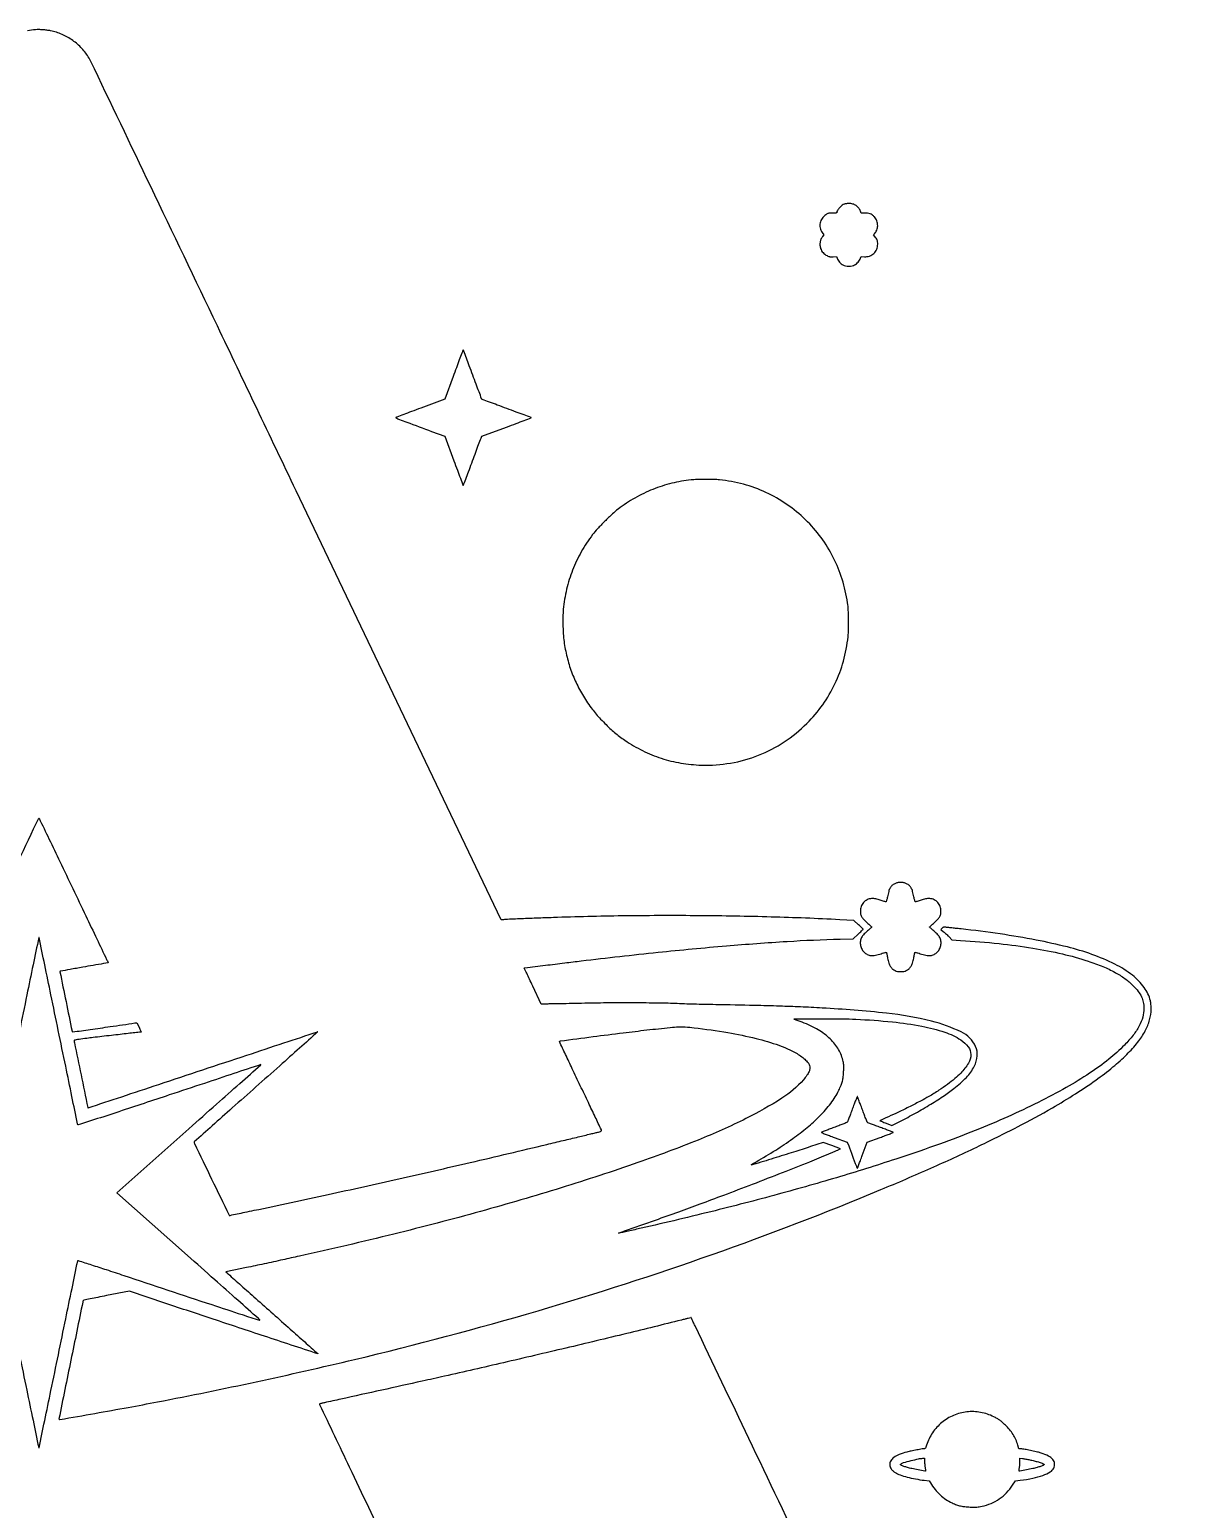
# Model space of a CAD drawing. Extents: x 413 to 4984, y 233 to 5390.
# Drawn here: x 2665 to 4984, y 2425 to 5390 of the extents above; entities that cross this region are included whole.
import ezdxf

# ---------------------------------------------------------------- set-up
doc = ezdxf.new("R2010")
doc.units = 0

msp = doc.modelspace()

# ---------------------------------------------------------------- linework, layer by layer
for points in [[(1721.223172, 3529.563248, -0.000001), (1574.378394, 3222.412036, -0.079309)], [(4736.784311, 1247.335053, 0.000001), (4628.953259, 1473.155324, 0.00002), (4509.429456, 1723.434946, 0.000012), (4368.016398, 2019.5, -0.000011), (4226.503113, 2315.772686, -0.000018), (4106.649516, 2566.735938, -0.000001), (3998.953691, 2792.264239, -0.002423), (3995.423505, 2799.75, 0.002982), (3993.749708, 2803.289016, 0.004948), (3992.29085, 2806.251093, 0.000988), (3990.987453, 2808.820123, 0.375407), (3990.807996, 2808.89202, -0.022591), (3990.556449, 2808.8164, -0.000024), (3985.009224, 2807.418831, -0.000233), (3978.806603, 2805.85953, -0.000143), (3971.5, 2804.02854, -0.001792), (3861.899812, 2777.013866, -0.001305), (3739.851648, 2747.731796, -0.001285), (3614.921754, 2718.441854, -0.001514), (3496.5, 2691.376075, -0.000992), (3452.370047, 2681.522451, -0.000184), (3371.090871, 2663.574427, -0.000147), (3289.156065, 2645.538444, -0.001621), (3256.3013, 2638.427999, 0.005332), (3253.072062, 2637.704, 0.00708), (3250.152286, 2636.972817, 0.0052), (3247.729971, 2636.302583, 0.068416), (3246.881556, 2635.926797, 0.382209), (3246.56046, 2634.839167, 0.000015), (3306.015717, 2509.561271, 0.000467), (3382.762642, 2348.249412, 0.000131), (3502.984069, 2096.336075, 0.000046), (3602.202556, 1888.621899, 0.000074)], [(2575.223932, 5317.225058, 0.000002), (2428.859032, 5010.88125, 0.000029), (2266.462482, 4670.929566, 0.000018), (2074.504687, 4269, -0.000041), (1882.795368, 3867.63915, -0.000068)], [(2239.522283, 3315.451919, 0.000001), (2379.379227, 3191.107768, 0.000019), (2514.324444, 3071.140185, 0.006324)], [(2520.895914, 3469.671556, -0.000014), (2601.615432, 3638.437595, -0.000002), (2683.523933, 3809.675778, -0.287008), (2684.029107, 3809.996481, -0.290035), (2684.340473, 3809.802167, -0.00001), (2704.200336, 3768.506779, -0.000477), (2726.073433, 3722.911427, -0.000287), (2751.95412, 3668.75, 0.000029), (2777.92068, 3614.33667, 0.000046), (2800.08135, 3567.916477, 0.000007), (2819.736315, 3526.75628, 0.002856), (2821.150439, 3523.838006), (2822.950853, 3520.176012), (2813.725427, 3518.563628, 0.000277), (2771.885353, 3511.227124, 0.001111), (2746.314127, 3506.670119, 0.000162), (2727.263948, 3503.22514, 0.152713), (2726.482869, 3502.816202, 0.251549), (2726.202978, 3501.886844, 0.000034), (2738.315959, 3442.258774, 0.000046), (2750.403093, 3382.806543, 0.170349), (2751.111688, 3381.619386, 0.212215), (2751.627142, 3381.472845, 0.000025), (2786.839762, 3386.481374, 0.000656), (2826.850122, 3392.227957, 0.000346), (2876.5, 3399.460666), (2880.5, 3400.046193), (2884.745356, 3390.851786, -0.002939), (2886.355413, 3387.310243, -0.004825), (2887.671565, 3384.29164, -0.000982), (2888.790934, 3381.640747, -0.3155), (2888.745356, 3381.43067, -0.158576), (2888.509972, 3381.322324, -0.000037), (2876.381448, 3379.899538, -0.000733), (2862.929867, 3378.342535, -0.000444), (2847, 3376.536661, 0.000741), (2829.24298, 3374.512956, 0.000601), (2810.2, 3372.290913, 0.000607), (2792.644459, 3370.199457, 0.001573), (2780, 3368.637134, 0.001479), (2764.399959, 3366.612851, 0.017533), (2758.383702, 3365.598307, 0.048709), (2755.433092, 3364.6873, 0.330216), (2754.699416, 3363.452454, 0.025242), (2755.245222, 3359.895392, 0.000038), (2768.46253, 3295.618541, 0.000006), (2781.975838, 3229.931845, 0.162338), (2782.27078, 3229.422375, 0.267049), (2782.484786, 3229.378495, 0.000001), (2849.970466, 3251.719031, 0.000171), (2924.23852, 3276.333152, 0.000102), (3012.415913, 3305.610575, -0.000154), (3100.599336, 3334.879844, -0.000257), (3174.886678, 3359.46902, -0.000003), (3242.343211, 3381.758292, -0.28337), (3242.647233, 3381.686101, -0.431009), (3242.640059, 3381.434473, -0.000007), (3206.469296, 3349.169837, -0.00042), (3166.538979, 3313.612884, -0.000252), (3119.045389, 3271.435347, 0.000294), (3071.526126, 3229.227843, 0.000488), (3031.510011, 3193.572659, 0.000014), (2995.321013, 3161.262284, 0.191521), (2995.06407, 3160.748174, 0.134683), (2995.599954, 3157.848424, 0.000095), (3030.182849, 3086.381738, 0.000051), (3065.084078, 3014.310609, 0.331616), (3066.254217, 3013.702449, 0.011261), (3067.240611, 3013.885634, 0.000028), (3081.234051, 3016.812647, 0.000179), (3097.008945, 3020.119095, 0.000111), (3115.5, 3024.006066, 0.001655), (3263.396583, 3055.641294, 0.001875), (3405.051383, 3086.989064, 0.001844), (3548.542053, 3119.864634, 0.001501), (3702, 3156.106074, -0.00004), (3734.953054, 3163.990146, -0.000054), (3764.883439, 3171.145071, -0.000038), (3789.9895, 3177.141875, -0.000554), (3798.815963, 3179.239115, 0.004394), (3805.7748, 3180.949153, 0.025224), (3809.401529, 3182.071773, 0.051332), (3811.320033, 3183.006096, 0.336384), (3811.679448, 3183.943755, 0.040111), (3811.217097, 3185.16054, 0.000042), (3798.954415, 3210.980615, 0.00041), (3785.219325, 3239.833696, 0.000252), (3768.995582, 3273.798764, -0.000632), (3752.837877, 3307.691787, -0.00105), (3739.31506, 3336.305161, -0.000047), (3727.178588, 3362.131688, -0.316088), (3727.259158, 3362.592492, -0.165335), (3729.289801, 3363.592741, -0.000101), (3794.474885, 3372.100599, -0.001462), (3854.90857, 3379.796252, -0.002966), (3902.5, 3385.428705, -0.001106), (3949.177121, 3390.567841, -0.01472), (3966.410983, 3391.914954, -0.030507), (3979.355336, 3391.754101, -0.012211), (3997, 3390.022171, -0.011352), (4064.734657, 3380.133509, -0.018841), (4121.240211, 3368.36431, -0.022435), (4166.979797, 3354.820187, -0.04546), (4201.172378, 3339.402566, -0.02725), (4210.453657, 3333.467309, -0.029094), (4218.823564, 3326.676612, -0.030772), (4225.309695, 3319.980803, -0.094491), (4228.430505, 3314.524475, -0.110217), (4229.087956, 3308.656631, -0.073521), (4227.377095, 3302.086652, -0.054113), (4223.165448, 3294.550961, -0.024896), (4216.195771, 3285.709229, -0.072393), (4172.858114, 3248.539645, -0.0251), (4100.961552, 3207.925494, -0.020797), (4005.146654, 3164.857553, -0.011373), (3884.5, 3119.707704, -0.008702), (3730.815879, 3069.128334, -0.007693), (3569.037467, 3021.703622, -0.007201), (3395.406006, 2976.373592, -0.005657), (3206, 2932.094321, -0.000973), (3172.677229, 2924.768721, -0.000684), (3135.161602, 2916.651615, -0.000681), (3099.909194, 2909.124864, -0.001808), (3074.70152, 2903.873833), (3058.90304, 2900.642414), (3061.20152, 2898.453977, 0.008443), (3063.055972, 2896.747068, 0.000022), (3089.188884, 2873.498068, 0.000138), (3118.67801, 2847.280112, 0.000086), (3153.25, 2816.570815, -0.000184), (3187.664133, 2785.989605, -0.000307), (3216.635938, 2760.193579, -0.000005), (3242.903051, 2736.776366, -0.213844), (3243, 2736.560051, -0.511219), (3242.760277, 2736.386865, -0.000002), (3136.093318, 2771.680635, -0.000276), (3033.188692, 2805.793037, -0.000352), (2938.367491, 2837.357927), (2865.234983, 2861.760058), (2819.470324, 2852.950925, 0.001832), (2801.877933, 2849.497708, 0.002974), (2786.957635, 2846.419784, 0.000483), (2773.793679, 2843.609152, 0.204247), (2773.054095, 2843.087528, 0.088201), (2771.902299, 2840.183817, 0.000031), (2748.094236, 2723.703207, 0.000013), (2724.114698, 2606.331736, 0.251857), (2724.449733, 2605.216934, 0.244641), (2726.227312, 2604.656254, 0.000089), (2796.244428, 2616.999473, 0.001586), (2863.134714, 2629.022673, 0.002371), (2921.5, 2639.991008, 0.010795), (3316.592577, 2725.065951, 0.012941), (3684.263247, 2822.701307, 0.013468), (4033.078544, 2935.350825, 0.013915), (4371.5, 3065.49949, 0.005587), (4471.61569, 3108.554467, 0.007001), (4563.43265, 3150.810144, 0.007669), (4645.256281, 3191.416529, 0.011632), (4714.992215, 3229.446269, 0.010658), (4761.204171, 3257.388524, 0.014226), (4801.84652, 3284.81322, 0.015866), (4836.44342, 3311.320808, 0.024834), (4864.249967, 3336.465241, 0.027846), (4885.914223, 3360.658917, 0.045666), (4901.050083, 3383.59316, 0.053995), (4909.987023, 3405.698678, 0.069554), (4912.985219, 3427.378225, 0.012504), (4912.870352, 3431.717331, 0.009973), (4912.536312, 3436.386647, 0.010109), (4912.05303, 3440.699892, 0.024935), (4911.477782, 3443.831638, 0.101391), (4899.112599, 3470.538451, 0.066321), (4875.455871, 3495.025726, 0.052493), (4840.453528, 3517.23021, 0.029118), (4793.866898, 3537.04768, 0.02521), (4745.149929, 3551.775154, 0.012808), (4682.623989, 3565.596246, 0.011575), (4610.487988, 3577.88859, 0.009136), (4531.931458, 3587.948326, -0.000117), (4521.124589, 3589.134546, -0.000158), (4511.35024, 3590.212875, -0.000106), (4503.145992, 3591.122379, -0.001728), (4500.388507, 3591.43831, 0.025435), (4498.133305, 3591.58889, 0.077905), (4496.620566, 3591.3762, 0.089605), (4495.365332, 3590.732394, 0.041014), (4493.994487, 3589.494132), (4491.711961, 3587.064494), (4497.10598, 3582.348579, -0.006728), (4499.574404, 3580.131163, -0.003619), (4502.561019, 3577.334428, -0.003603), (4505.565007, 3574.438856, -0.005647), (4508.101744, 3571.901478), (4513.703488, 3566.170292), (4531.101744, 3565.050716, -0.009889), (4608.194722, 3558.556631, -0.014376), (4675.843299, 3549.535837, -0.016286), (4735.057952, 3537.908918, -0.023419), (4786.5, 3523.489855, -0.016773), (4816.370508, 3512.462369, -0.027982), (4840.578109, 3500.972684, -0.03261), (4860.43086, 3488.406891, -0.040279), (4877.030415, 3474.13888, -0.03015), (4887.050384, 3462.714343, -0.054407), (4893.561562, 3452.118269, -0.060852), (4897.177746, 3441.233179, -0.049528), (4898.407785, 3429, -0.067025), (4896.051175, 3411.333816, -0.054462), (4889.043806, 3393.546349, -0.045757), (4877.032674, 3375.034062, -0.026741), (4859.573523, 3355.146379, -0.030955), (4828.169946, 3326.760217, -0.021755), (4789.654666, 3298.70287, -0.018762), (4742.935181, 3270.151466, -0.011866), (4686.5, 3240.244402, -0.011177), (4625.789734, 3211.572221, -0.009542), (4560.591048, 3184.022813, -0.00877), (4489.005627, 3156.818697, -0.006501), (4409, 3129.179882, -0.007212), (4290.149172, 3091.736862, -0.006375), (4165.291351, 3056.100239, -0.005913), (4030.508787, 3021.189013, -0.004465), (3881.691153, 2985.921529, -0.000832), (3868.261687, 2982.888861, -0.001323), (3856.757504, 2980.343037, -0.000264), (3846.617434, 2978.132823, -0.065099), (3845.691153, 2978.054768, -0.804279), (3845.660667, 2978.232197, -0.003587), (3848.668651, 2979.430461, -0.005749), (3852.595218, 2980.910319, -0.003036), (3857.5, 2982.661072, 0.000742), (3919.472961, 3004.462266, 0.001658), (3966.515761, 3021.265446, 0.001908), (4009.149212, 3036.837402, 0.001384), (4056.5, 3054.486642, 0.002006), (4114.285342, 3076.472564, 0.001764), (4174.421401, 3099.873456, 0.001789), (4228.788606, 3121.475591, 0.004968), (4266.791598, 3137.173513, -0.000018), (4273.445288, 3139.999388, -0.000023), (4279.6179, 3142.620347, -0.000018), (4284.798933, 3144.819769, -0.000178), (4286.992741, 3145.750055), (4290.485483, 3147.229688), (4273.100459, 3153.63404), (4255.715435, 3160.038393), (4230.107718, 3151.576435, -0.003156), (4196.536943, 3140.717648, -0.001901), (4156.594499, 3128.242639, -0.000344), (4115.457877, 3115.597074, -0.075969), (4111.431034, 3115.00535, -0.746583), (4111.377424, 3115.190091, -0.003184), (4114.041057, 3116.875819, -0.00629), (4117.421677, 3118.926648, -0.003419), (4121.623627, 3121.365392, 0.011022), (4160.602078, 3144.787293, 0.014905), (4194.691688, 3167.756968, 0.016597), (4223.861548, 3190.206006, 0.024075), (4247.914711, 3212.048045, 0.015236), (4260.553373, 3225.48133, 0.020939), (4271.012546, 3238.34702, 0.022603), (4279.706939, 3251.178667, 0.023967), (4287.025836, 3264.5, 0.018131), (4291.528757, 3274.632028, 0.033894), (4294.300967, 3283.163182, 0.03389), (4295.895292, 3291.991221, 0.018124), (4296.722617, 3303.049817, 0.006247), (4296.921664, 3310.722686, 0.021621), (4296.773667, 3315.688597, 0.027634), (4296.222727, 3319.959771, 0.016039), (4295.115729, 3325.014208, 0.079102), (4284.863671, 3348.891542, 0.068166), (4267.264921, 3369.804333, 0.058774), (4242.138548, 3387.655396, 0.037676), (4209.5, 3402.42611, -0.001352), (4205.524347, 3403.887995, -0.001701), (4201.85, 3405.264612, -0.001356), (4198.774436, 3406.438378, -0.013481), (4197.5, 3406.968586, -0.808101), (4197.691315, 3407.867336, -0.000387), (4248.133611, 3407.9159, -0.002132), (4294.054893, 3407.728718, -0.0095), (4321, 3406.991844, -0.012975), (4394.401436, 3401.67641, -0.024093), (4453.455505, 3392.967645, -0.029778), (4499.432974, 3381.025138, -0.068467), (4531.55018, 3365.495325, -0.084074), (4546.46718, 3351.462604, -0.163648), (4551.60862, 3336.141011, -0.138013), (4546.753646, 3318.930729, -0.05348), (4531.506398, 3299.126001, -0.026304), (4519.7379, 3288.046766, -0.017188), (4505.101463, 3276.49215, -0.015224), (4487.696907, 3264.496673, -0.010804), (4467.5, 3252.074948, -0.011685), (4451.872337, 3243.406746, -0.00446), (4429.726239, 3232.0419, -0.004517), (4406.436486, 3220.613618, -0.007571), (4386.637171, 3211.485149, 0.002957), (4379.846989, 3208.430198, 0.005198), (4374.275004, 3205.813229, 0.001607), (4369.619863, 3203.549036, 0.669635), (4369.637171, 3203.284047, -0.008597), (4370.272852, 3203.057282, -0.000157), (4373.624669, 3201.795025, -0.000388), (4377.530556, 3200.319246, -0.000259), (4382, 3198.623915), (4393.5, 3194.254954), (4405.5, 3200.245216, 0.010186), (4436.707737, 3216.626217, 0.0097), (4467.741178, 3234.524496, 0.010159), (4495.812197, 3252.235605, 0.0187), (4517.782277, 3267.939178, 0.037792), (4542.826649, 3290.510792, 0.072059), (4558.493933, 3312.555876, 0.096431), (4564.523517, 3333.388616, 0.133129), (4561.14557, 3352.467161, 0.172448), (4532.376432, 3381.462861, 0.050682), (4472.51671, 3403.076648, 0.034815), (4382.419863, 3419.064657, 0.012782), (4253.5, 3429.46007, 0.002777), (4210.184934, 3431.599168, 0.003174), (4168.7372, 3433.151793, 0.002302), (4117.699784, 3434.504076, 0.000703), (4040.5, 3436.08525, -0.000851), (4018.123254, 3436.550164, -0.000926), (3996.36875, 3437.079481, -0.000868), (3977.737203, 3437.599684, -0.004556), (3967.5, 3437.996673, 0.007744), (3931.641034, 3439.158316, 0.003029), (3882.117807, 3439.695054, 0.00299), (3828.351159, 3439.630448, 0.003639), (3778, 3438.902315, -0.000353), (3752.467323, 3438.365247, -0.000461), (3729.107194, 3437.91193, -0.00034), (3709.524518, 3437.563296, -0.00428), (3702.130873, 3437.5), (3690.761746, 3437.5), (3673.544296, 3473.5, -0.001474), (3666.984333, 3487.320749, -0.002462), (3661.556779, 3498.992002, -0.000245), (3656.782569, 3509.405429, -0.431461), (3656.913423, 3509.728091, -0.061809), (3658.140285, 3510.037963, -0.000029), (3698.924123, 3515.116248, -0.000498), (3737.691956, 3519.90196, -0.000784), (3771, 3523.927003, -0.003574), (3924.883769, 3541.163314, -0.005078), (4061.939407, 3554.117655, -0.005725), (4183.334851, 3562.950433, -0.008581), (4289.5, 3567.626872), (4315.5, 3568.325357), (4325.5, 3577.370378, 0.001879), (4329.352706, 3580.881577, 0.002929), (4332.642877, 3583.938542, 0.000846), (4335.481528, 3586.616205, 0.098607), (4335.773623, 3587.028569, 0.306302), (4335.699875, 3587.446332, 0.002369), (4333.180469, 3590.024225, 0.007512), (4330.178538, 3592.976797, 0.004625), (4326.561626, 3596.365499), (4317.076005, 3605.089258), (4288.788002, 3606.515822, 0.005713), (4151.708752, 3611.859414, 0.00491), (4007.44293, 3614.415517, 0.004892), (3862.530669, 3614.141777, 0.005535), (3723.5, 3610.979164, 0.000965), (3689.642004, 3609.768439, 0.000894), (3654.915567, 3608.397367, 0.00041), (3622.998551, 3607.053844, 0.013761), (3615.386686, 3606.517009), (3610.273371, 3606.014658), (3199.438632, 4466.257329, 0.000069), (3041.624795, 4796.585304, 0.000113), (2908.096338, 5075.818993, 0.000006), (2787.60566, 5327.633983, 0.021801), (2784.551946, 5333.360521, 0.05433), (2770.171384, 5352.592866, 0.050838), (2751.686734, 5368.759731, 0.050893), (2730.341251, 5380.849118, 0.054711), (2707.5, 5388.022777, 0.017374), (2700.077224, 5389.222589, 0.012496), (2691.723148, 5390.065158, 0.012658), (2683.615504, 5390.472589, 0.023174), (2677, 5390.330706, 0.031077), (2661.397188, 5388.292151, 0.034384)], [(2630.120359, 2807.051456, -0.000177), (2644.873503, 2735.345117, 0.000233), (2659.632298, 2663.652177, 0.000386), (2672.158823, 2603.18169, 0.000012), (2683.538817, 2548.465078, 0.132964), (2683.873503, 2547.805318, 0.613529), (2684.208723, 2547.895807, 0.000019), (2695.625341, 2602.39698, 0.000618), (2708.19172, 2662.770181, 0.000369), (2723, 2734.624785, -0.000173), (2737.801631, 2806.589419, -0.000287), (2750.352079, 2867.325534, -0.00001), (2761.735999, 2922.251794, -0.084292), (2762.04963, 2923.054278, -0.348088), (2762.685625, 2923.293738, -0.000117), (2789.301352, 2914.765693, -0.001683), (2818.944254, 2905.149854, -0.001013), (2854.04963, 2893.55244, 0.000093), (3030.511129, 2834.896208, 0.001436), (3091.241138, 2814.915386, 0.001319), (3125.865228, 2803.734715, 0.809386), (3126.468804, 2804.789791, 0.000783), (3124.040297, 2806.954303, 0.000001), (3082.713286, 2843.672697, 0.00001), (3036.300321, 2884.90793, 0.000006), (2981.770424, 2933.351304), (2840.10324, 3059.202609), (2984.631517, 3187.601304, 0.000104), (3040.028019, 3236.836016, 0.000173), (3086.607706, 3278.280793, 0.000002), (3128.86424, 3315.905515, 0.697312), (3128.829897, 3315.992883, 0.074779), (3128.565253, 3315.947224, 0.000001), (3074.789119, 3298.118468, 0.000079), (3015.585937, 3278.480017, 0.000047), (2945.324549, 3255.153806, -0.000271), (2844.26958, 3221.654693, -0.00196), (2795.526364, 3205.737666, -0.000481), (2762.990366, 3195.288585, -0.430122), (2761.712612, 3195.990971, -0.013137), (2761.393048, 3197.358844, -0.000004), (2750.132433, 3252.004089, -0.000074), (2737.647745, 3312.637411, -0.000045), (2722.903663, 3384.330048, 0.000249), (2708.15273, 3455.908075, 0.000415), (2695.651654, 3516.164189, 0.000007), (2684.270695, 3570.789537, 0.358063), (2684.0156, 3570.994852, 0.35254), (2683.760576, 3570.785288, 0.000007), (2672.364016, 3515.988041, 0.000412), (2659.845865, 3455.544028, 0.000247), (2645.074665, 3383.744852, -0.000071), (2630.31448, 3311.870941, -0.000117), (2617.827258, 3251.181028, -0.000004), (2606.524579, 3196.315832, -0.03114)], [(2293.387926, 3298.032375, 0.000002), (2239.657262, 3315.796129, 0.340482)], [(2125.688445, 3381.8036, -0.000003), (2193.145195, 3359.507761, -0.000242)], [(2638.386941, 3486.675969, 0.000005), (2590.226714, 3476.995105, 0.000289)], [(2162.761086, 3348.140784, -0.000006), (2125.409029, 3381.498759, -0.430835)], [(2285.220955, 2843.527489, -0.000004), (2243.826549, 2806.771229, -0.002624)], [(2613.236884, 3362.311291, 0.000019), (2626.038926, 3424.101597, 0.000012), (2638.877548, 3486.087611, 0.284448)], [(2598.195267, 3288.624149, 0.000053), (2609.00225, 3342.601511, 0.250791)], [(2606.26226, 2922.296624, -0.00001), (2617.610763, 2867.565829, -0.000292)], [(2605.611239, 3195.07015, -0.000051), (2556.181465, 3211.155187, -0.00103)], [(3687.059709, 1711.083097, 0.000013), (3762.080906, 1554.193534, 0.004007)]]:
    msp.add_lwpolyline(points, format="xyb")
for points in [[(4298.460242, 5040.935699, 0.096952), (4293.689754, 5038.474623, 0.041894), (4288.452738, 5033.563242, 0.041131), (4284.244904, 5028.045532, 0.143371), (4283.000382, 5023.789838, -0.317113), (4282.562176, 5023.167996, -0.049792), (4281.023691, 5022.786178, -0.028891), (4278.411666, 5022.561, -0.007057), (4274.090236, 5022.5, 0.008319), (4268.695872, 5022.410244, 0.04795), (4265.868433, 5022.04318, 0.068651), (4263.627646, 5021.19459, 0.027672), (4260.839854, 5019.468345, 0.089914), (4253.552342, 5012.126608, 0.100324), (4249.651185, 5002.96007, 0.102273), (4249.665408, 4993.141792, 0.097067), (4253.547379, 4983.929595), (4256.975855, 4978.834901), (4254.518867, 4975.613624, 0.054674), (4251.152685, 4970.027961, 0.066744), (4249.352031, 4964.203512, 0.06724), (4249.156514, 4958.145928, 0.056656), (4250.527902, 4951.872133, 0.049949), (4252.578546, 4947.379617, 0.051589), (4255.460939, 4943.43556, 0.050612), (4259.144302, 4940.102858, 0.044857), (4263.568721, 4937.422576, 0.018763), (4266.873042, 4935.956881, 0.052253), (4269.312267, 4935.267175, 0.048888), (4271.931474, 4935.074439, 0.01485), (4275.910907, 4935.289311), (4282.725191, 4935.860597), (4283.834327, 4932.180298, 0.062388), (4285.500467, 4928.422425, 0.041649), (4288.258691, 4924.600995, 0.040992), (4291.681798, 4921.211828, 0.052991), (4295.346727, 4918.744156, 0.078047), (4300.458646, 4916.98786, 0.043969), (4307.008302, 4916.414791, 0.04396), (4313.560526, 4916.995988, 0.077726), (4318.681079, 4918.758341, 0.052682), (4322.316802, 4921.202571, 0.036999), (4325.855991, 4924.642036, 0.037456), (4328.782026, 4928.484288, 0.062537), (4330.551301, 4932.137077), (4331.688734, 4935.5), (4338.234051, 4935.154408, 0.095872), (4348.603693, 4936.598885, 0.106514), (4357.253958, 4941.805232, 0.106988), (4362.965899, 4950.090033, 0.097496), (4364.990231, 4960.282119, 0.033621), (4364.689612, 4964.863214, 0.051564), (4363.76131, 4968.727085, 0.052861), (4362.083528, 4972.250208, 0.037632), (4359.522285, 4975.797965), (4356.741493, 4979.09593), (4358.808679, 4981.297965, 0.059959), (4361.1577, 4984.492472, 0.037029), (4363.147166, 4988.715656, 0.036741), (4364.513159, 4993.247292, 0.053758), (4364.978038, 4997.38398, 0.038099), (4364.611442, 5002.490631, 0.053493), (4363.460859, 5006.909728, 0.053759), (4361.404503, 5010.967886, 0.038991), (4358.318938, 5014.99016, 0.044768), (4354.077048, 5018.934058, 0.069901), (4349.755876, 5021.40797, 0.067633), (4344.815297, 5022.644938, 0.039128), (4338.683682, 5022.841526), (4331.805875, 5022.523789), (4330.520078, 5026.263925, 0.079861), (4327.065362, 5032.732916, 0.080894), (4321.770197, 5037.760352, 0.079603), (4315.073776, 5040.906026, 0.073931), (4307.553656, 5041.909812, 0.012106), (4305.013029, 5041.810403, 0.01085), (4302.385332, 5041.586463, 0.01095), (4300.035289, 5041.282536, 0.03313)], [(3532.638545, 4744.943156, 0.00139), (3531.446927, 4741.754272, 0.000042), (3526.514898, 4728.439552, 0.000083), (3520.709805, 4712.75587, 0.000057), (3514.143378, 4695), (3497.322615, 4649.5), (3449.411308, 4631.782062, 0.000237), (3430.907444, 4624.929244, 0.000371), (3415.008355, 4619.019096, 0.00009), (3401.089371, 4613.830394, 0.014678), (3399.574581, 4613.214177, 0.650744), (3399.573216, 4612.157971, 0.011144), (3406.645657, 4609.201045, 0.004652), (3421.067286, 4603.699925, 0.000209), (3470.901384, 4585.243709), (3497.302768, 4575.478431), (3515.576315, 4526.147618, 0.000389), (3522.609363, 4507.206667, 0.000641), (3528.590822, 4491.198917, 0.00004), (3533.994772, 4476.796508, 0.106996), (3534.220294, 4476.446373, 0.543817), (3534.446468, 4476.494762, 0.000105), (3539.438812, 4489.612664, 0.001537), (3544.967832, 4504.285494, 0.000915), (3551.465278, 4521.78797, -0.000385), (3558.055616, 4539.598521, -0.000563), (3563.887197, 4555.267148, -0.000267), (3568.873958, 4568.598081, -0.0102), (3570.056483, 4571.568278), (3571.773135, 4575.636557), (3621.391487, 4593.980026, 0.000586), (3640.399714, 4601.032547, 0.000982), (3656.358774, 4607.010774, 0.000043), (3670.718212, 4612.423383, 0.544888), (3670.752228, 4612.581105, 0.107501), (3670.50759, 4612.738331, 0.00002), (3656.186404, 4618.079846, 0.000452), (3640.321792, 4623.980002, 0.000273), (3621.528194, 4630.938473, -0.000847), (3602.697872, 4637.935138, -0.001372), (3586.710835, 4643.956248, -0.000182), (3572.504552, 4649.357154, -0.105826), (3571.762377, 4649.837623, -0.105482), (3571.281818, 4650.578831, -0.000192), (3566.030904, 4664.335195, -0.001411), (3560.174521, 4679.826749, -0.000872), (3553.373531, 4698.068508, 0.000026), (3546.578219, 4716.389743, 0.000041), (3540.734908, 4732.137801, 0.00001), (3535.615529, 4745.930549, 0.001612), (3535.048513, 4747.443156, 0.097013), (3534.591271, 4748.180155, 0.430422), (3534.136248, 4748.18433, 0.093993), (3533.588743, 4747.347983, 0.007951)], [(3991, 4487.863436, 0.035131), (3952.227677, 4481.11509, 0.034516), (3914.54525, 4468.979478, 0.034181), (3878.545407, 4451.638347, 0.032982), (3844.790332, 4429.369511, 0.024847), (3833.264901, 4419.685382, 0.009229), (3818.013329, 4404.986671, 0.009229), (3803.314618, 4389.735099, 0.024847), (3793.630489, 4378.209668, 0.033357), (3770.919822, 4343.728749, 0.035484), (3753.518193, 4307.221268, 0.035661), (3741.522373, 4268.792406, 0.034397), (3734.929623, 4228.582609, 0.020565), (3734.137303, 4213.539227, 0.010035), (3734.302123, 4194.318353, 0.010034), (3735.237398, 4175.133424, 0.020719), (3736.88866, 4160.211254, 0.025873), (3743.325304, 4128.999635, 0.028196), (3752.815395, 4099.524188, 0.028371), (3765.499259, 4071.468008, 0.026883), (3781.484431, 4044.5, 0.008752), (3790.560183, 4031.412379, 0.015517), (3798.555685, 4021.00019, 0.015689), (3807.119973, 4011.181487, 0.009189), (3817.947985, 3999.947985, 0.008774), (3828.398675, 3989.857784, 0.013575), (3837.805251, 3981.554946, 0.014011), (3847.423569, 3973.966269, 0.010246), (3858.5, 3966.067465, 0.034536), (3893.957488, 3945.295134, 0.036646), (3931.254556, 3930.066891, 0.036585), (3970.43317, 3920.427716, 0.03419), (4011.5, 3916.317722, 0.050048), (4070.197306, 3920.351684, 0.051961), (4126.152365, 3935.985824, 0.052015), (4177.630901, 3962.800672, 0.050352), (4223.083181, 3999.916819, 0.041971), (4254.74338, 4037.390462, 0.043488), (4279.27888, 4079.199502, 0.043306), (4296.294144, 4124.789539, 0.040928), (4305.603693, 4173.5, 0.020402), (4306.612953, 4188.715776, 0.010056), (4306.716143, 4208.104607, 0.010009), (4306.049335, 4227.254019, 0.023173), (4304.596999, 4241.561419, 0.038584), (4293.794934, 4288.837909, 0.041677), (4276.044078, 4332.634759, 0.042104), (4251.469558, 4372.490125, 0.041015), (4220.370257, 4408.043498, 0.041334), (4182.836172, 4438.86554, 0.042625), (4141.113815, 4462.737562, 0.042616), (4095.939166, 4479.192782, 0.041281), (4048.144045, 4487.970253, 0.01922), (4036.730705, 4488.663606, 0.006027), (4019.604818, 4488.838048, 0.006037), (4002.469326, 4488.599107, 0.019021)], [(4399.168383, 3678.396619, 0.063028), (4393.607201, 3674.687631, 0.087024), (4389.827284, 3670.042894, 0.061885), (4387.055386, 3663.219724, 0.018104), (4384.512758, 3652.164648, -0.01), (4383.744178, 3648.556224, -0.015016), (4382.917008, 3645.445416, -0.009825), (4382.11344, 3642.9331, -0.222352), (4381.599693, 3642.399882, -0.152639), (4380.796732, 3642.348851, -0.005359), (4377.743561, 3643.129071, -0.009517), (4374.124121, 3644.169629, -0.006466), (4370.043846, 3645.485234, 0.011498), (4365.722616, 3646.830677, 0.011702), (4361.369332, 3647.967538, 0.011541), (4357.544299, 3648.778655, 0.046503), (4355.169536, 3649, 0.08949), (4345.810537, 3647.311396, 0.099702), (4338.026194, 3642.476881, 0.098685), (4332.664063, 3634.95889, 0.085891), (4330.25423, 3625.5784, 0.059311), (4330.513408, 3618.829426, 0.084402), (4332.42736, 3613.154234, 0.065725), (4336.526943, 3607.471324, 0.023301), (4343.753955, 3600.491456, -0.00302), (4347.242451, 3597.385519, -0.004763), (4350.194274, 3594.673864, -0.001379), (4352.722844, 3592.293102, -0.171119), (4352.919821, 3591.908933, -0.237706), (4352.787759, 3591.525781, -0.002174), (4350.55301, 3589.368441, -0.006758), (4347.906757, 3586.903637, -0.004243), (4344.75, 3584.090456, 0.009989), (4341.393519, 3581.029364, 0.009717), (4338.130264, 3577.808805, 0.009661), (4335.373313, 3574.868515, 0.035273), (4333.799834, 3572.855243, 0.095852), (4330.626038, 3565.385101, 0.082505), (4330.233147, 3556.849875, 0.080828), (4332.636469, 3548.490309, 0.08625), (4337.533333, 3541.533333, 0.080512), (4344.061777, 3536.825936, 0.093037), (4351.426781, 3534.720028, 0.073843), (4360.374598, 3535.207759, 0.0328), (4371.800279, 3538.338557, -0.006595), (4376.578053, 3539.920998, -0.022311), (4379.751766, 3540.772192, -0.028533), (4381.858202, 3541.112927, -0.353194), (4382.493217, 3540.700763, -0.025799), (4382.722377, 3539.854538, -0.001118), (4383.364872, 3536.849533, -0.001902), (4384.105489, 3533.280336, -0.001354), (4384.909161, 3529.27637, 0.02475), (4387.32145, 3519.622712, 0.062903), (4390.261587, 3513.038918, 0.078558), (4394.293053, 3508.276168, 0.058736), (4400, 3504.41998, 0.084225), (4404.563307, 3502.964062, 0.034731), (4411.055258, 3502.500058, 0.034676), (4417.525592, 3502.936851, 0.087633), (4422, 3504.377766, 0.056989), (4427.734424, 3508.302759, 0.078117), (4431.760269, 3513.074621, 0.062871), (4434.685217, 3519.636553, 0.024594), (4437.090839, 3529.27637, -0.001354), (4437.894511, 3533.280336, -0.001902), (4438.635128, 3536.849533, -0.001118), (4439.277623, 3539.854538, -0.025799), (4439.506783, 3540.700763, -0.353194), (4440.141798, 3541.112927, -0.028533), (4442.248234, 3540.772192, -0.022311), (4445.421947, 3539.920998, -0.006595), (4450.199721, 3538.338557, 0.0328), (4461.625402, 3535.207759, 0.073843), (4470.573219, 3534.720028, 0.093037), (4477.938223, 3536.825936, 0.080512), (4484.466667, 3541.533333, 0.08625), (4489.363531, 3548.490309, 0.080828), (4491.766853, 3556.849875, 0.082505), (4491.373962, 3565.385101, 0.095852), (4488.200166, 3572.855243, 0.035273), (4486.626687, 3574.868515, 0.009661), (4483.869736, 3577.808805, 0.009717), (4480.606481, 3581.029364, 0.009989), (4477.25, 3584.090456, -0.004243), (4474.093243, 3586.903637, -0.006758), (4471.44699, 3589.368441, -0.002174), (4469.212241, 3591.525781, -0.237706), (4469.080179, 3591.908933, -0.171119), (4469.277156, 3592.293102, -0.001379), (4471.805726, 3594.673864, -0.004763), (4474.757549, 3597.385519, -0.00302), (4478.246045, 3600.491456, 0.023301), (4485.473057, 3607.471324, 0.065725), (4489.57264, 3613.154234, 0.084402), (4491.486592, 3618.829426, 0.059311), (4491.74577, 3625.5784, 0.085891), (4489.335937, 3634.95889, 0.098685), (4483.973806, 3642.476881, 0.099702), (4476.189463, 3647.311396, 0.08949), (4466.830464, 3649, 0.046503), (4464.455701, 3648.778655, 0.011541), (4460.630668, 3647.967538, 0.011702), (4456.277384, 3646.830677, 0.011498), (4451.956154, 3645.485234, -0.006466), (4447.875879, 3644.169629, -0.009517), (4444.256439, 3643.129071, -0.005359), (4441.203268, 3642.348851, -0.152639), (4440.400307, 3642.399882, -0.222352), (4439.88656, 3642.9331, -0.009825), (4439.082992, 3645.445416, -0.015016), (4438.255822, 3648.556224, -0.01), (4437.487242, 3652.164648, 0.018104), (4434.944614, 3663.219724, 0.061885), (4432.172716, 3670.042894, 0.087024), (4428.392799, 3674.687631, 0.063028), (4422.831617, 3678.396619, 0.024154), (4419.935259, 3679.669283, 0.037298), (4417.317164, 3680.453825, 0.03526), (4414.506508, 3680.867388, 0.018903), (4411, 3681, 0.018903), (4407.493492, 3680.867388, 0.03526), (4404.682836, 3680.453825, 0.037298), (4402.064741, 3679.669283, 0.024154)], [(4314.083752, 3226.75, -0.002407), (4310.441661, 3216.991875, -0.003708), (4307.188054, 3208.589751, -0.001255), (4304.309082, 3201.36877, -0.105039), (4303.648895, 3200.385321, -0.097814), (4302.652055, 3199.738934, -0.001172), (4295.4203, 3196.867887, -0.003467), (4287.010554, 3193.619159, -0.002253), (4277.25, 3189.97637, 0.001951), (4267.569779, 3186.370215, 0.00322), (4259.422186, 3183.238669, 0.000441), (4252.230023, 3180.413741, 0.316042), (4252.017018, 3180.091048, 0.301183), (4252.244119, 3179.768778, 0.000407), (4259.661648, 3176.882995, 0.003064), (4268.053621, 3173.68501, 0.00186), (4278.017394, 3170), (4304.000752, 3160.5), (4306.862226, 3153, -0.00191), (4308.399772, 3148.923349, -0.000467), (4310.900838, 3142.195312, -0.000478), (4313.752868, 3134.478516, -0.000477), (4316.592452, 3126.75, 0.002299), (4319.263416, 3119.561458, 0.003785), (4321.596081, 3113.509973, 0.000611), (4323.698236, 3108.19615, 0.311262), (4323.980602, 3108.007355, 0.305332), (4324.264828, 3108.204673, 0.000312), (4327.177235, 3115.69913, 0.002689), (4330.40235, 3124.148146, 0.001629), (4334.133391, 3134.181793), (4343.766781, 3160.348876), (4369.864547, 3169.924438, 0.001848), (4379.872314, 3173.638419, 0.003044), (4388.30163, 3176.860799, 0.000403), (4395.753355, 3179.768501, 0.300071), (4395.981157, 3180.091048, 0.316755), (4395.768903, 3180.413858, 0.000441), (4388.577277, 3183.242667, 0.003223), (4380.430095, 3186.378605, 0.001953), (4370.75, 3189.98998, -0.001371), (4360.99602, 3193.615982, -0.002132), (4352.608572, 3196.801031, -0.000608), (4345.327545, 3199.611671, -0.071623), (4344.449395, 3200.105893, -0.134096), (4343.855923, 3200.888878, -0.001082), (4340.945423, 3208.179832, -0.003806), (4337.676205, 3216.607795, -0.002427), (4333.996298, 3226.456962, 0.001977), (4330.347162, 3236.250692, 0.003258), (4327.176, 3244.496733, 0.000455), (4324.315705, 3251.77268, 0.308057), (4323.981761, 3252, 0.30806), (4323.647951, 3251.772769, 0.000466), (4320.821752, 3244.582812, 0.003296), (4317.688206, 3236.431364, 0.002)], [(4543.726935, 2619.942599, 0.073139), (4517.164317, 2613.012717, 0.072315), (4493.607706, 2598.712356, 0.071976), (4475.009804, 2578.225917, 0.071361), (4462.916341, 2553.25, -0.009197), (4461.587811, 2549.331075, -0.052204), (4460.631717, 2547.349539, -0.112226), (4459.656392, 2546.358447, -0.143447), (4458.432694, 2546, 0.042175), (4453.974074, 2545.623247, 0.004036), (4443.228662, 2543.704833, 0.005661), (4432.094909, 2541.493469, 0.011704), (4423.46057, 2539.464559, 0.028948), (4408.041907, 2534.490142, 0.067271), (4397.429246, 2528.633043, 0.097379), (4391.205529, 2521.789678, 0.136811), (4389, 2513.880056, 0.097086), (4389.789104, 2509.854407, 0.058047), (4392.148732, 2505.566709, 0.053252), (4395.715708, 2501.544299, 0.050972), (4400.10136, 2498.298888, 0.049655), (4409.821727, 2493.770268, 0.019242), (4424.035515, 2489.400187, 0.017919), (4440.7101, 2485.601888, 0.015671), (4458.375159, 2482.809167), (4468.250318, 2481.563727), (4470.730855, 2477.531864, 0.031559), (4479.905574, 2464.53379, 0.037551), (4490.167596, 2453.580096, 0.038876), (4501.618634, 2444.596943, 0.03869), (4514.340039, 2437.478557, 0.020933), (4523.228512, 2433.815005, 0.031783), (4531.244664, 2431.461693, 0.030014), (4539.82431, 2430.059561, 0.016242), (4550.5, 2429.316381, 0.006694), (4558.178868, 2429.134868, 0.018002), (4563.638926, 2429.27552, 0.021576), (4568.481444, 2429.785368, 0.014112), (4574.010031, 2430.770084, 0.049746), (4592.125653, 2436.451354, 0.050214), (4608.701582, 2445.585565, 0.049828), (4623.234509, 2457.915379, 0.047534), (4635.298881, 2473.060381), (4640.849893, 2481.576384), (4650.674946, 2482.815495, 0.020095), (4675.962919, 2487.042921, 0.036012), (4696.203275, 2492.815303, 0.044495), (4710.819421, 2499.673805, 0.149163), (4717.927369, 2507.349964, 0.135976), (4719.555644, 2516.270406, 0.153331), (4716.220884, 2524.290777, 0.101019), (4707.347337, 2531.336931, 0.038576), (4692.69933, 2537.40335, 0.020465), (4685.195721, 2539.517261, 0.006622), (4673.934171, 2542.040676, 0.006799), (4662.387213, 2544.304406, 0.015751), (4653.653972, 2545.610849), (4648.115279, 2546.261814), (4645.966003, 2553.337836, 0.033096), (4641.80694, 2564.352155, 0.0327), (4636.216637, 2574.767681, 0.032166), (4629.218893, 2584.522548, 0.02981), (4620.859143, 2593.564907, 0.012859), (4614.860547, 2599.034307, 0.023493), (4609.656458, 2603.128477, 0.024307), (4604.214186, 2606.624556, 0.014941), (4597.5, 2610.22762, 0.035747), (4584.695212, 2615.508755, 0.035259), (4571.210072, 2618.94097, 0.035387), (4557.425129, 2620.435478, 0.036624)], [(4459, 2520.183659, 0.012764), (4459.077386, 2517.152817, 0.008395), (4459.313953, 2513.671289, 0.008448), (4459.658582, 2510.288665, 0.016093), (4460.068777, 2507.58577, -0.007733), (4460.448141, 2505.339816, -0.011807), (4460.700897, 2503.379847, -0.006451), (4460.851444, 2501.7434, -0.219485), (4460.719839, 2501.386506, -0.248736), (4459.499944, 2501.012059, -0.001131), (4445.891474, 2503.657748, -0.005603), (4433.274711, 2506.287447, -0.01635), (4424.656298, 2508.482495, -0.006575), (4421.043405, 2509.58127, -0.006798), (4417.500767, 2510.76306, -0.006593), (4414.461547, 2511.8682, -0.028834), (4412.715857, 2512.646936, -0.011227), (4410.885831, 2513.645976, -0.153436), (4410.378363, 2514.197143, -0.310264), (4410.466916, 2514.738814, -0.043949), (4411.362911, 2515.523416, -0.087568), (4416.850188, 2518.219442, -0.007721), (4431.817297, 2522.306181, -0.010034), (4446.848205, 2525.842076, -0.045834), (4455.75, 2526.909744), (4459, 2527)], [(4670, 2523.943263, -0.012378), (4678.349863, 2522.009576, -0.010849), (4686.972103, 2519.585913, -0.008519), (4694.537316, 2517.139549, -0.075538), (4697.636804, 2515.523625, -0.043918), (4698.533115, 2514.738843, -0.310268), (4698.621731, 2514.197185, -0.153467), (4698.114351, 2513.646061, -0.011224), (4696.284143, 2512.646936, -0.028834), (4694.538453, 2511.8682, -0.006593), (4691.499233, 2510.76306, -0.006798), (4687.956595, 2509.58127, -0.006575), (4684.343702, 2508.482495, -0.01635), (4675.725289, 2506.287447, -0.005603), (4663.108526, 2503.657748, -0.001131), (4649.500056, 2501.012059, -0.248736), (4648.280161, 2501.386506, -0.219485), (4648.148556, 2501.7434, -0.006451), (4648.299103, 2503.379847, -0.011807), (4648.551859, 2505.339816, -0.007733), (4648.931223, 2507.58577, 0.01632), (4649.341469, 2510.297271, 0.008435), (4649.686047, 2513.709133, 0.008376), (4649.922545, 2517.232085, 0.01257), (4650, 2520.31249), (4650, 2527.257661), (4655.25, 2526.577271, -0.00891), (4657.908759, 2526.184412, -0.003049), (4661.748437, 2525.52287, -0.00303), (4665.977907, 2524.741112, -0.003496)]]:
    msp.add_lwpolyline(points, format="xyb", close=True)

doc.saveas('drawing.dxf')
